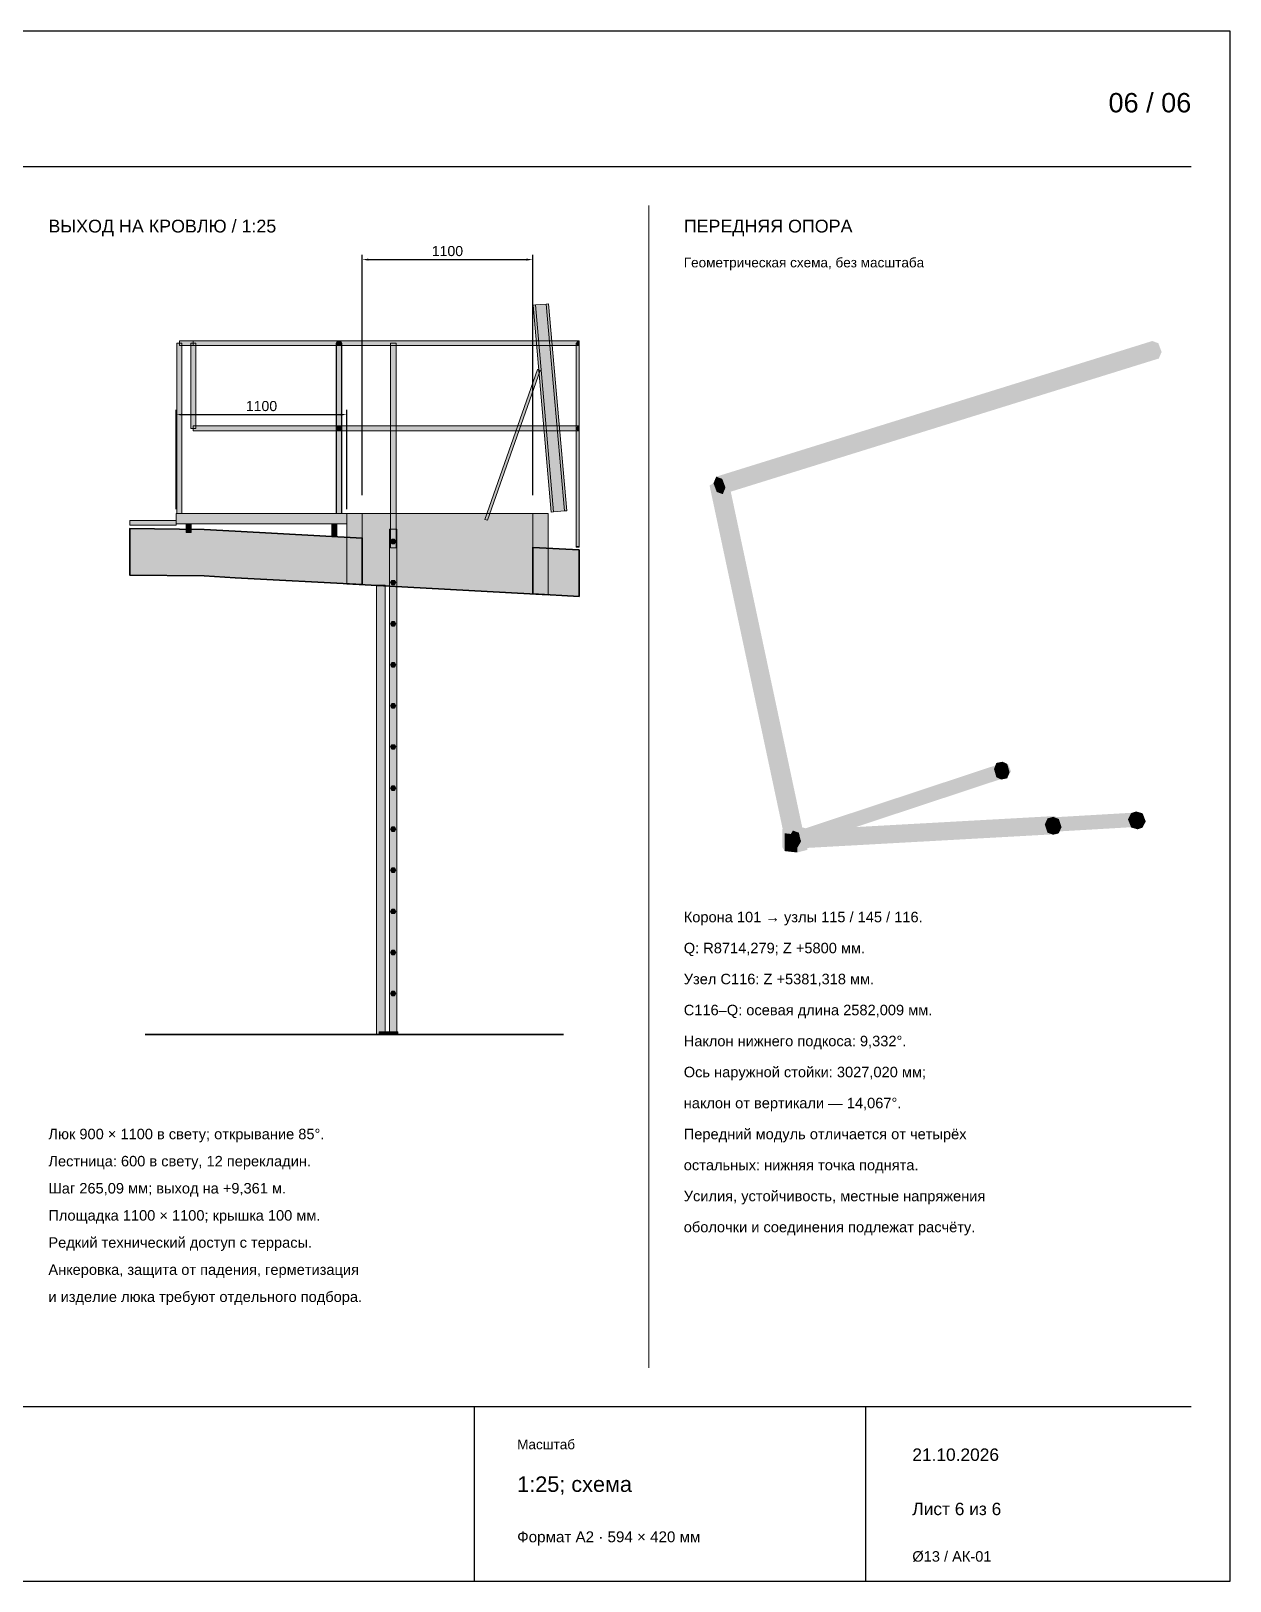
# Paper-space layout '06 Увеличенные компоновки' of a CAD drawing. Header units: millimetres. Extents: x 10 to 584, y 10 to 410.
# Drawn here: x 274.5 to 584, y 10 to 410 of the extents above; entities that cross this region are included whole.
import ezdxf
from ezdxf.enums import TextEntityAlignment as Align

# ---------------------------------------------------------------- set-up
doc = ezdxf.new("R2010")
doc.units = ezdxf.units.MM
for name, color, linetype, lineweight, true_color in [('P_BEYOND', 7, 'Continuous', 9, 0x9ea9a3), ('P_CUT', 7, 'Continuous', 35, 0x203e3b), ('P_DIM', 7, 'Continuous', 13, 0x203e3b), ('P_FILL', 7, 'Continuous', 0, 0xe8e9e2), ('P_FRAME', 7, 'Continuous', 25, 0x203e3b), ('P_OUTLINE', 7, 'Continuous', 18, 0x203e3b), ('P_TEXT', 7, 'Continuous', 18, 0x203e3b)]:
    doc.layers.add(name, color=color, linetype=linetype, lineweight=lineweight, true_color=true_color)
doc.styles.add('DOME', font='Arial.ttf')
doc.dimstyles.new('DOME_DIM', dxfattribs={"dimtxt": 2.6, "dimasz": 1.6, "dimexe": 1.2, "dimexo": 1.2, "dimgap": 0.9, "dimtad": 1, "dimdec": 0, "dimtxsty": 'DOME', "dimcen": 2.5, "dimazin": 3, "dimtfac": 1, "dimtmove": 0, "dimatfit": 3, "dimarcsym": 0})

psp = doc.layouts.new('06 Увеличенные компоновки')

# ---------------------------------------------------------------- hatches: boundary and pattern name
at = {"layer": 'P_FILL', "true_color": 0xb8ad92}
for points in [[(404.726, 339.293), (409.398, 285.896), (408.8, 285.844), (404.128, 339.24)], [(407.516, 339.537), (412.187, 286.141), (409.398, 285.896), (404.726, 339.293)], [(408.113, 339.589), (412.785, 286.193), (412.187, 286.141), (407.516, 339.537)], [(312.142, 329.444), (312.218, 329.444), (312.725, 329.444), (312.875, 329.444), (313.382, 329.444), (313.458, 329.444), (313.458, 285.444), (313.382, 285.444), (312.875, 285.444), (312.725, 285.444), (312.218, 285.444), (312.142, 285.444)], [(312.142, 329.444), (312.218, 329.444), (312.725, 329.444), (312.875, 329.444), (313.382, 329.444), (313.458, 329.444), (313.458, 285.444), (313.382, 285.444), (312.875, 285.444), (312.725, 285.444), (312.218, 285.444), (312.142, 285.444)], [(312.8, 328.821), (312.8, 329.444), (312.8, 330.068), (354, 330.068), (354, 329.444), (354, 328.821)], [(312.8, 328.821), (312.8, 329.444), (312.8, 330.068), (354, 330.068), (354, 329.444), (354, 328.821)], [(315.742, 329.444), (315.818, 329.444), (316.325, 329.444), (316.475, 329.444), (316.982, 329.444), (317.058, 329.444), (317.058, 307.444), (316.982, 307.444), (316.475, 307.444), (316.325, 307.444), (315.818, 307.444), (315.742, 307.444)], [(316.4, 328.821), (316.4, 329.444), (316.4, 330.068), (354, 330.068), (354, 329.444), (354, 328.821)], [(353.269, 329.444), (353.353, 329.444), (353.916, 329.444), (354.084, 329.444), (354.647, 329.444), (354.731, 329.444), (354.731, 285.444), (354.647, 285.444), (354.084, 285.444), (353.916, 285.444), (353.353, 285.444), (353.269, 285.444)], [(353.269, 329.444), (353.353, 329.444), (353.916, 329.444), (354.084, 329.444), (354.647, 329.444), (354.731, 329.444), (354.731, 285.444), (354.647, 285.444), (354.084, 285.444), (353.916, 285.444), (353.353, 285.444), (353.269, 285.444)], [(353.64, 328.821), (353.28, 329.444), (353.64, 330.068), (354.36, 330.068), (354.72, 329.444), (354.36, 328.821)], [(353.64, 328.821), (353.28, 329.444), (353.64, 330.068), (354.36, 330.068), (354.72, 329.444), (354.36, 328.821)], [(353.342, 329.444), (353.418, 329.444), (353.925, 329.444), (354.075, 329.444), (354.582, 329.444), (354.658, 329.444), (354.658, 285.444), (354.582, 285.444), (354.075, 285.444), (353.925, 285.444), (353.418, 285.444), (353.342, 285.444)], [(353.342, 329.444), (353.418, 329.444), (353.925, 329.444), (354.075, 329.444), (354.582, 329.444), (354.658, 329.444), (354.658, 285.444), (354.582, 285.444), (354.075, 285.444), (353.925, 285.444), (353.418, 285.444), (353.342, 285.444)], [(354, 328.821), (354, 329.444), (354, 330.068), (416, 330.068), (416, 329.444), (416, 328.821)], [(354, 328.821), (354, 329.444), (354, 330.068), (416, 330.068), (416, 329.444), (416, 328.821)], [(367.269, 329.444), (367.353, 329.444), (367.916, 329.444), (368.084, 329.444), (368.647, 329.444), (368.731, 329.444), (368.731, 276.644), (368.647, 276.644), (368.084, 276.644), (367.916, 276.644), (367.353, 276.644), (367.269, 276.644)], [(367.269, 329.444), (367.353, 329.444), (367.916, 329.444), (368.084, 329.444), (368.647, 329.444), (368.731, 329.444), (368.731, 276.644), (368.647, 276.644), (368.084, 276.644), (367.916, 276.644), (367.353, 276.644), (367.269, 276.644)], [(415.269, 329.444), (415.353, 329.444), (415.916, 329.444), (416, 329.444), (416, 276.991), (415.916, 276.991), (415.353, 276.991), (415.269, 276.991)], [(415.269, 329.444), (415.353, 329.444), (415.916, 329.444), (416, 329.444), (416, 276.79), (415.916, 276.79), (415.353, 276.79), (415.269, 276.79)], [(415.64, 328.821), (415.28, 329.444), (415.64, 330.068), (416, 330.068), (416, 328.821)], [(391.72, 283.943), (391.694, 283.952), (405.286, 322.612), (405.312, 322.603), (405.566, 322.514), (405.619, 322.495), (405.873, 322.406), (405.899, 322.396), (392.306, 283.736), (392.026, 283.835), (391.974, 283.854)], [(391.72, 283.943), (391.694, 283.952), (405.286, 322.612), (405.312, 322.603), (405.566, 322.514), (405.619, 322.495), (405.873, 322.406), (405.899, 322.396), (392.306, 283.736), (392.026, 283.835), (391.974, 283.854)], [(316.4, 306.821), (316.4, 307.444), (316.4, 308.068), (354, 308.068), (354, 307.444), (354, 306.821)], [(353.64, 306.821), (353.28, 307.444), (353.64, 308.068), (354.36, 308.068), (354.72, 307.444), (354.36, 306.821)], [(353.64, 306.821), (353.28, 307.444), (353.64, 308.068), (354.36, 308.068), (354.72, 307.444), (354.36, 306.821)], [(354, 306.821), (354, 307.444), (354, 308.068), (416, 308.068), (416, 307.444), (416, 306.821)], [(354, 306.821), (354, 307.444), (354, 308.068), (416, 308.068), (416, 307.444), (416, 306.821)], [(415.64, 306.821), (415.28, 307.444), (415.64, 308.068), (416, 308.068), (416, 306.821)], [(356, 282.844), (312, 282.844), (312, 285.444), (356, 285.444)], [(356, 285.444), (408, 285.444), (408, 264.614), (408, 264.598), (356, 267.428), (356, 267.444)], [(356, 285.444), (408, 285.444), (408, 264.454), (408, 264.438), (356, 267.268), (356, 267.284)], [(356, 285.444), (360, 285.444), (360, 267.21), (360, 267.066), (356, 267.284), (356, 267.428)], [(404, 285.444), (408, 285.444), (408, 264.598), (408, 264.454), (404, 264.671), (404, 264.816)], [(312, 282.493), (300, 282.493), (300, 283.693), (312, 283.693)], [(314.542, 282.844), (314.618, 282.844), (315.125, 282.844), (315.275, 282.844), (315.782, 282.844), (315.858, 282.844), (315.858, 280.615), (315.782, 280.615), (315.275, 280.615), (315.125, 280.615), (314.618, 280.615), (314.542, 280.615)], [(314.542, 282.844), (314.618, 282.844), (315.125, 282.844), (315.275, 282.844), (315.782, 282.844), (315.858, 282.844), (315.858, 281.701), (315.782, 281.701), (315.275, 281.701), (315.125, 281.701), (314.618, 281.701), (314.542, 281.701)], [(352.142, 282.844), (352.218, 282.844), (352.725, 282.844), (352.875, 282.844), (353.382, 282.844), (353.458, 282.844), (353.458, 279.806), (353.382, 279.806), (352.875, 279.806), (352.725, 279.806), (352.218, 279.806), (352.142, 279.806)], [(352.142, 282.844), (352.218, 282.844), (352.725, 282.844), (352.875, 282.844), (353.382, 282.844), (353.458, 282.844), (353.458, 279.654), (353.382, 279.654), (352.875, 279.654), (352.725, 279.654), (352.218, 279.654), (352.142, 279.654)], [(367.086, 281.444), (367.191, 281.444), (367.896, 281.444), (368.104, 281.444), (368.809, 281.444), (368.914, 281.444), (368.914, 151), (368.809, 151), (368.104, 151), (367.896, 151), (367.191, 151), (367.086, 151)], [(367.086, 281.444), (367.191, 281.444), (367.896, 281.444), (368.104, 281.444), (368.809, 281.444), (368.914, 281.444), (368.914, 151), (368.809, 151), (368.104, 151), (367.896, 151), (367.191, 151), (367.086, 151)], [(367.66, 277.656), (367.32, 278.244), (367.66, 278.833), (368.34, 278.833), (368.68, 278.244), (368.34, 277.656)], [(367.66, 267.052), (367.32, 267.641), (367.66, 268.23), (368.34, 268.23), (368.68, 267.641), (368.34, 267.052)], [(363.704, 266.96), (363.829, 266.96), (364.674, 266.96), (364.926, 266.96), (365.771, 266.96), (365.896, 266.96), (365.896, 151), (365.771, 151), (364.926, 151), (364.674, 151), (363.829, 151), (363.704, 151)], [(363.704, 266.794), (363.829, 266.794), (364.674, 266.794), (364.926, 266.794), (365.771, 266.794), (365.896, 266.794), (365.896, 151), (365.771, 151), (364.926, 151), (364.674, 151), (363.829, 151), (363.704, 151)], [(367.66, 256.448), (367.32, 257.037), (367.66, 257.626), (368.34, 257.626), (368.68, 257.037), (368.34, 256.448)], [(367.66, 245.844), (367.32, 246.433), (367.66, 247.022), (368.34, 247.022), (368.68, 246.433), (368.34, 245.844)], [(367.66, 235.241), (367.32, 235.83), (367.66, 236.418), (368.34, 236.418), (368.68, 235.83), (368.34, 235.241)], [(367.66, 224.637), (367.32, 225.226), (367.66, 225.815), (368.34, 225.815), (368.68, 225.226), (368.34, 224.637)], [(367.66, 214.033), (367.32, 214.622), (367.66, 215.211), (368.34, 215.211), (368.68, 214.622), (368.34, 214.033)], [(367.66, 203.43), (367.32, 204.018), (367.66, 204.607), (368.34, 204.607), (368.68, 204.018), (368.34, 203.43)], [(367.66, 192.826), (367.32, 193.415), (367.66, 194.004), (368.34, 194.004), (368.68, 193.415), (368.34, 192.826)], [(367.66, 182.222), (367.32, 182.811), (367.66, 183.4), (368.34, 183.4), (368.68, 182.811), (368.34, 182.222)], [(367.66, 171.618), (367.32, 172.207), (367.66, 172.796), (368.34, 172.796), (368.68, 172.207), (368.34, 171.618)], [(367.66, 161.015), (367.32, 161.604), (367.66, 162.192), (368.34, 162.192), (368.68, 161.604), (368.34, 161.015)], [(369.2, 151), (364.4, 151), (364.4, 151.72), (369.2, 151.72)], [(369.2, 151), (364.4, 151), (364.4, 151.72), (369.2, 151.72)]]:
    psp.add_hatch(color=253, dxfattribs=at).paths.add_polyline_path(points)
at = {"layer": 'P_FILL', "true_color": 0x685e53}
psp.add_hatch(color=251, dxfattribs=at).paths.add_polyline_path([(451.378, 294.989), (563.945, 330), (565.499, 329.428), (452.932, 294.417)])
at = {"layer": 'P_FILL', "true_color": 0x595248}
psp.add_hatch(color=251, dxfattribs=at).paths.add_polyline_path([(452.932, 294.417), (565.499, 329.428), (566.342, 327.17), (453.776, 292.159)])
at = {"layer": 'P_FILL', "true_color": 0x575046}
for points in [[(453.776, 292.159), (566.342, 327.17), (565.632, 325.484), (453.066, 290.473)], [(454.786, 292.75), (474.247, 201.369), (472.195, 200.198), (452.733, 291.579)], [(472.541, 202.778), (526.75, 220.715), (527.469, 218.96), (473.26, 201.023)], [(472.402, 199.595), (473.26, 201.023), (526.612, 217.532)], [(473.26, 201.023), (527.469, 218.96), (526.612, 217.532)], [(472.452, 200.813), (561.37, 205.969), (560.872, 204.661), (471.954, 199.506)], [(473.237, 200.778), (540.632, 204.503), (539.595, 202.757), (472.2, 199.032)]]:
    psp.add_hatch(color=251, dxfattribs=at).paths.add_polyline_path(points)
at = {"layer": 'P_FILL', "true_color": 0x696054}
psp.add_hatch(color=251, dxfattribs=at).paths.add_polyline_path([(450.169, 291.56), (449.658, 292.712), (451.711, 293.883), (454.275, 293.902), (454.786, 292.75), (452.733, 291.579)])
at = {"layer": 'P_FILL', "true_color": 0x5f574c}
psp.add_hatch(color=251, dxfattribs=at).paths.add_polyline_path([(469.63, 200.179), (469.119, 201.331), (449.658, 292.712), (450.169, 291.56)])
at = {"layer": 'P_FILL', "true_color": 0x60584d}
psp.add_hatch(color=251, dxfattribs=at).paths.add_polyline_path([(450.668, 293.303), (451.378, 294.989), (452.932, 294.417), (453.776, 292.159), (453.066, 290.473), (451.512, 291.045)])
at = {"layer": 'P_FILL', "true_color": 0x585147}
for points in [[(452.733, 291.579), (472.195, 200.198), (469.63, 200.179), (450.169, 291.56)], [(472.72, 203.096), (540.115, 206.821), (540.632, 204.503), (473.237, 200.778)]]:
    psp.add_hatch(color=251, dxfattribs=at).paths.add_polyline_path(points)
at = {"layer": 'P_FILL', "true_color": 0xe4d7b8}
for points in [[(319.188, 281.359), (327.206, 280.923), (360, 279.138), (360, 278.738), (360, 278.338), (360, 273.538), (360, 268.738), (360, 267.938), (360, 267.138), (327.206, 268.923), (319.188, 269.359), (300, 269.609), (300, 281.609)], [(404, 275.944), (404, 276.344), (404, 276.744), (416, 276.091), (416, 264.091), (404, 264.744), (404, 265.544), (404, 266.344), (404, 271.144)]]:
    psp.add_hatch(color=254, dxfattribs=at).paths.add_polyline_path(points)
at = {"layer": 'P_FILL', "true_color": 0x675e52}
psp.add_hatch(color=251, dxfattribs=at).paths.add_polyline_path([(470.964, 203.105), (525.174, 221.042), (526.75, 220.715), (472.541, 202.778)])
at = {"layer": 'P_FILL', "true_color": 0x796b58}
psp.add_hatch(color=47, dxfattribs=at).paths.add_polyline_path([(523.084, 219.556), (523.688, 221.112), (524.897, 220.528), (525.501, 218.387), (524.897, 216.83), (523.688, 217.415)])
at = {"layer": 'P_FILL', "true_color": 0x81715d}
for points in [[(525.288, 221.428), (526.497, 220.844), (524.897, 220.528), (523.688, 221.112)], [(559.775, 208.588), (561.428, 208.119), (560.142, 207.687), (558.49, 208.156)], [(474.928, 203.284), (472.283, 202.598), (469.038, 202.963), (468.438, 204.013), (471.083, 204.7), (474.328, 204.335)], [(536.902, 206.812), (538.356, 207.19), (539.799, 206.658), (538.344, 206.281)]]:
    psp.add_hatch(color=35, dxfattribs=at).paths.add_polyline_path(points)
at = {"layer": 'P_FILL', "true_color": 0x706352}
psp.add_hatch(color=251, dxfattribs=at).paths.add_polyline_path([(524.897, 220.528), (526.497, 220.844), (527.102, 218.703), (525.501, 218.387)])
at = {"layer": 'P_FILL', "true_color": 0x6b5f4f}
for points in [[(525.501, 218.387), (527.102, 218.703), (526.497, 217.146), (524.897, 216.83)], [(539.066, 204.167), (540.52, 204.544), (539.799, 202.961), (538.344, 202.584)], [(560.969, 205.604), (562.254, 206.036), (561.428, 204.422), (560.142, 203.99)], [(474.928, 198.686), (472.283, 198), (472.283, 202.598), (474.928, 203.284)]]:
    psp.add_hatch(color=251, dxfattribs=at).paths.add_polyline_path(points)
at = {"layer": 'P_FILL', "true_color": 0x665d52}
psp.add_hatch(color=251, dxfattribs=at).paths.add_polyline_path([(471.412, 203.193), (560.33, 208.349), (561.099, 207.812), (472.181, 202.657)])
at = {"layer": 'P_FILL', "true_color": 0x776957}
psp.add_hatch(color=47, dxfattribs=at).paths.add_polyline_path([(557.663, 206.542), (558.49, 208.156), (560.142, 207.687), (560.969, 205.604), (560.142, 203.99), (558.49, 204.459)])
at = {"layer": 'P_FILL', "true_color": 0x6d6050}
psp.add_hatch(color=251, dxfattribs=at).paths.add_polyline_path([(560.142, 207.687), (561.428, 208.119), (562.254, 206.036), (560.969, 205.604)])
at = {"layer": 'P_FILL', "true_color": 0x7b6c59}
psp.add_hatch(color=47, dxfattribs=at).paths.add_polyline_path([(469.038, 198.365), (468.438, 199.416), (468.438, 204.013), (469.038, 202.963)])
at = {"layer": 'P_FILL', "true_color": 0x655c51}
psp.add_hatch(color=251, dxfattribs=at).paths.add_polyline_path([(471.166, 203.668), (538.561, 207.393), (540.115, 206.821), (472.72, 203.096)])
at = {"layer": 'P_FILL', "true_color": 0x5b544a}
psp.add_hatch(color=251, dxfattribs=at).paths.add_polyline_path([(472.181, 202.657), (561.099, 207.812), (561.37, 205.969), (472.452, 200.813)])
at = {"layer": 'P_FILL', "true_color": 0x786a57}
psp.add_hatch(color=47, dxfattribs=at).paths.add_polyline_path([(536.18, 205.229), (536.902, 206.812), (538.344, 206.281), (539.066, 204.167), (538.344, 202.584), (536.902, 203.115)])
at = {"layer": 'P_FILL', "true_color": 0x6e6151}
psp.add_hatch(color=251, dxfattribs=at).paths.add_polyline_path([(538.344, 206.281), (539.799, 206.658), (540.52, 204.544), (539.066, 204.167)])
at = {"layer": 'P_FILL', "true_color": 0x726553}
psp.add_hatch(color=37, dxfattribs=at).paths.add_polyline_path([(472.283, 198), (469.038, 198.365), (469.038, 202.963), (472.283, 202.598)])
at = {"layer": 'P_FILL', "true_color": 0x60574d}
psp.add_hatch(color=251, dxfattribs=at).paths.add_polyline_path([(470.106, 201.677), (470.964, 203.105), (472.541, 202.778), (473.26, 201.023), (472.402, 199.595), (470.826, 199.922)])
at = {"layer": 'P_FILL', "true_color": 0x635b4f}
for points in [[(470.129, 201.922), (471.166, 203.668), (472.72, 203.096), (473.237, 200.778), (472.2, 199.032), (470.646, 199.604)], [(470.914, 201.886), (471.412, 203.193), (472.181, 202.657), (472.452, 200.813), (471.954, 199.506), (471.185, 200.043)]]:
    psp.add_hatch(color=251, dxfattribs=at).paths.add_polyline_path(points)

# ---------------------------------------------------------------- linework, layer by layer
at = {"layer": 'P_BEYOND'}
psp.add_line((434, 65), (434, 365), dxfattribs=at)
at = {"layer": 'P_CUT'}
psp.add_line((304, 151), (412, 151), dxfattribs=at)
for points in [[(319.188, 281.359), (327.206, 280.923), (360, 279.138), (360, 278.738), (360, 278.338), (360, 273.538), (360, 268.738), (360, 267.938), (360, 267.138), (327.206, 268.923), (319.188, 269.359), (300, 269.609), (300, 281.609), (319.188, 281.359)], [(404, 275.944), (404, 276.344), (404, 276.744), (416, 276.091), (416, 264.091), (404, 264.744), (404, 265.544), (404, 266.344), (404, 271.144), (404, 275.944)]]:
    psp.add_lwpolyline(points, dxfattribs=at)
at = {"layer": 'P_FRAME'}
for p, q in [((20, 375), (574, 375)), ((20, 55), (574, 55)), ((389, 10), (389, 55)), ((490, 10), (490, 55))]:
    psp.add_line(p, q, dxfattribs=at)
psp.add_lwpolyline([(584, 10), (584, 410), (10, 410), (10, 10), (584, 10)], dxfattribs=at)
at = {"layer": 'P_OUTLINE'}
for points in [[(404.726, 339.293), (409.398, 285.896), (408.8, 285.844), (404.128, 339.24), (404.726, 339.293)], [(407.516, 339.537), (412.187, 286.141), (409.398, 285.896), (404.726, 339.293), (407.516, 339.537)], [(408.113, 339.589), (412.785, 286.193), (412.187, 286.141), (407.516, 339.537), (408.113, 339.589)], [(312.142, 329.444), (312.218, 329.444), (312.725, 329.444), (312.875, 329.444), (313.382, 329.444), (313.458, 329.444), (313.458, 285.444), (313.382, 285.444), (312.875, 285.444), (312.725, 285.444), (312.218, 285.444), (312.142, 285.444), (312.142, 329.444)], [(312.142, 329.444), (312.218, 329.444), (312.725, 329.444), (312.875, 329.444), (313.382, 329.444), (313.458, 329.444), (313.458, 285.444), (313.382, 285.444), (312.875, 285.444), (312.725, 285.444), (312.218, 285.444), (312.142, 285.444), (312.142, 329.444)], [(312.8, 328.821), (312.8, 329.444), (312.8, 330.068), (354, 330.068), (354, 329.444), (354, 328.821), (312.8, 328.821)], [(312.8, 328.821), (312.8, 329.444), (312.8, 330.068), (354, 330.068), (354, 329.444), (354, 328.821), (312.8, 328.821)], [(315.742, 329.444), (315.818, 329.444), (316.325, 329.444), (316.475, 329.444), (316.982, 329.444), (317.058, 329.444), (317.058, 307.444), (316.982, 307.444), (316.475, 307.444), (316.325, 307.444), (315.818, 307.444), (315.742, 307.444), (315.742, 329.444)], [(316.4, 328.821), (316.4, 329.444), (316.4, 330.068), (354, 330.068), (354, 329.444), (354, 328.821), (316.4, 328.821)], [(353.269, 329.444), (353.353, 329.444), (353.916, 329.444), (354.084, 329.444), (354.647, 329.444), (354.731, 329.444), (354.731, 285.444), (354.647, 285.444), (354.084, 285.444), (353.916, 285.444), (353.353, 285.444), (353.269, 285.444), (353.269, 329.444)], [(353.269, 329.444), (353.353, 329.444), (353.916, 329.444), (354.084, 329.444), (354.647, 329.444), (354.731, 329.444), (354.731, 285.444), (354.647, 285.444), (354.084, 285.444), (353.916, 285.444), (353.353, 285.444), (353.269, 285.444), (353.269, 329.444)], [(353.64, 328.821), (353.28, 329.444), (353.64, 330.068), (354.36, 330.068), (354.72, 329.444), (354.36, 328.821), (353.64, 328.821)], [(353.64, 328.821), (353.28, 329.444), (353.64, 330.068), (354.36, 330.068), (354.72, 329.444), (354.36, 328.821), (353.64, 328.821)], [(353.342, 329.444), (353.418, 329.444), (353.925, 329.444), (354.075, 329.444), (354.582, 329.444), (354.658, 329.444), (354.658, 285.444), (354.582, 285.444), (354.075, 285.444), (353.925, 285.444), (353.418, 285.444), (353.342, 285.444), (353.342, 329.444)], [(353.342, 329.444), (353.418, 329.444), (353.925, 329.444), (354.075, 329.444), (354.582, 329.444), (354.658, 329.444), (354.658, 285.444), (354.582, 285.444), (354.075, 285.444), (353.925, 285.444), (353.418, 285.444), (353.342, 285.444), (353.342, 329.444)], [(354, 328.821), (354, 329.444), (354, 330.068), (416, 330.068), (416, 329.444), (416, 328.821), (354, 328.821)], [(354, 328.821), (354, 329.444), (354, 330.068), (416, 330.068), (416, 329.444), (416, 328.821), (354, 328.821)], [(367.269, 329.444), (367.353, 329.444), (367.916, 329.444), (368.084, 329.444), (368.647, 329.444), (368.731, 329.444), (368.731, 276.644), (368.647, 276.644), (368.084, 276.644), (367.916, 276.644), (367.353, 276.644), (367.269, 276.644), (367.269, 329.444)], [(367.269, 329.444), (367.353, 329.444), (367.916, 329.444), (368.084, 329.444), (368.647, 329.444), (368.731, 329.444), (368.731, 276.644), (368.647, 276.644), (368.084, 276.644), (367.916, 276.644), (367.353, 276.644), (367.269, 276.644), (367.269, 329.444)], [(415.269, 329.444), (415.353, 329.444), (415.916, 329.444), (416, 329.444), (416, 276.991), (415.916, 276.991), (415.353, 276.991), (415.269, 276.991), (415.269, 329.444)], [(415.269, 329.444), (415.353, 329.444), (415.916, 329.444), (416, 329.444), (416, 276.79), (415.916, 276.79), (415.353, 276.79), (415.269, 276.79), (415.269, 329.444)], [(415.64, 328.821), (415.28, 329.444), (415.64, 330.068), (416, 330.068), (416, 328.821), (415.64, 328.821)], [(391.72, 283.943), (391.694, 283.952), (405.286, 322.612), (405.312, 322.603), (405.566, 322.514), (405.619, 322.495), (405.873, 322.406), (405.899, 322.396), (392.306, 283.736), (392.026, 283.835), (391.974, 283.854), (391.72, 283.943)], [(391.72, 283.943), (391.694, 283.952), (405.286, 322.612), (405.312, 322.603), (405.566, 322.514), (405.619, 322.495), (405.873, 322.406), (405.899, 322.396), (392.306, 283.736), (392.026, 283.835), (391.974, 283.854), (391.72, 283.943)], [(316.4, 306.821), (316.4, 307.444), (316.4, 308.068), (354, 308.068), (354, 307.444), (354, 306.821), (316.4, 306.821)], [(353.64, 306.821), (353.28, 307.444), (353.64, 308.068), (354.36, 308.068), (354.72, 307.444), (354.36, 306.821), (353.64, 306.821)], [(353.64, 306.821), (353.28, 307.444), (353.64, 308.068), (354.36, 308.068), (354.72, 307.444), (354.36, 306.821), (353.64, 306.821)], [(354, 306.821), (354, 307.444), (354, 308.068), (416, 308.068), (416, 307.444), (416, 306.821), (354, 306.821)], [(354, 306.821), (354, 307.444), (354, 308.068), (416, 308.068), (416, 307.444), (416, 306.821), (354, 306.821)], [(415.64, 306.821), (415.28, 307.444), (415.64, 308.068), (416, 308.068), (416, 306.821), (415.64, 306.821)], [(356, 282.844), (312, 282.844), (312, 285.444), (356, 285.444), (356, 282.844)], [(356, 285.444), (408, 285.444), (408, 264.614), (408, 264.598), (356, 267.428), (356, 267.444), (356, 285.444)], [(356, 285.444), (408, 285.444), (408, 264.454), (408, 264.438), (356, 267.268), (356, 267.284), (356, 285.444)], [(356, 285.444), (360, 285.444), (360, 267.21), (360, 267.066), (356, 267.284), (356, 267.428), (356, 285.444)], [(404, 285.444), (408, 285.444), (408, 264.598), (408, 264.454), (404, 264.671), (404, 264.816), (404, 285.444)], [(312, 282.493), (300, 282.493), (300, 283.693), (312, 283.693), (312, 282.493)], [(314.542, 282.844), (314.618, 282.844), (315.125, 282.844), (315.275, 282.844), (315.782, 282.844), (315.858, 282.844), (315.858, 280.615), (315.782, 280.615), (315.275, 280.615), (315.125, 280.615), (314.618, 280.615), (314.542, 280.615), (314.542, 282.844)], [(314.542, 282.844), (314.618, 282.844), (315.125, 282.844), (315.275, 282.844), (315.782, 282.844), (315.858, 282.844), (315.858, 281.701), (315.782, 281.701), (315.275, 281.701), (315.125, 281.701), (314.618, 281.701), (314.542, 281.701), (314.542, 282.844)], [(352.142, 282.844), (352.218, 282.844), (352.725, 282.844), (352.875, 282.844), (353.382, 282.844), (353.458, 282.844), (353.458, 279.806), (353.382, 279.806), (352.875, 279.806), (352.725, 279.806), (352.218, 279.806), (352.142, 279.806), (352.142, 282.844)], [(352.142, 282.844), (352.218, 282.844), (352.725, 282.844), (352.875, 282.844), (353.382, 282.844), (353.458, 282.844), (353.458, 279.654), (353.382, 279.654), (352.875, 279.654), (352.725, 279.654), (352.218, 279.654), (352.142, 279.654), (352.142, 282.844)], [(367.086, 281.444), (367.191, 281.444), (367.896, 281.444), (368.104, 281.444), (368.809, 281.444), (368.914, 281.444), (368.914, 151), (368.809, 151), (368.104, 151), (367.896, 151), (367.191, 151), (367.086, 151), (367.086, 281.444)], [(367.086, 281.444), (367.191, 281.444), (367.896, 281.444), (368.104, 281.444), (368.809, 281.444), (368.914, 281.444), (368.914, 151), (368.809, 151), (368.104, 151), (367.896, 151), (367.191, 151), (367.086, 151), (367.086, 281.444)], [(367.66, 277.656), (367.32, 278.244), (367.66, 278.833), (368.34, 278.833), (368.68, 278.244), (368.34, 277.656), (367.66, 277.656)], [(367.66, 267.052), (367.32, 267.641), (367.66, 268.23), (368.34, 268.23), (368.68, 267.641), (368.34, 267.052), (367.66, 267.052)], [(363.704, 266.96), (363.829, 266.96), (364.674, 266.96), (364.926, 266.96), (365.771, 266.96), (365.896, 266.96), (365.896, 151), (365.771, 151), (364.926, 151), (364.674, 151), (363.829, 151), (363.704, 151), (363.704, 266.96)], [(363.704, 266.794), (363.829, 266.794), (364.674, 266.794), (364.926, 266.794), (365.771, 266.794), (365.896, 266.794), (365.896, 151), (365.771, 151), (364.926, 151), (364.674, 151), (363.829, 151), (363.704, 151), (363.704, 266.794)], [(367.66, 256.448), (367.32, 257.037), (367.66, 257.626), (368.34, 257.626), (368.68, 257.037), (368.34, 256.448), (367.66, 256.448)], [(367.66, 245.844), (367.32, 246.433), (367.66, 247.022), (368.34, 247.022), (368.68, 246.433), (368.34, 245.844), (367.66, 245.844)], [(367.66, 235.241), (367.32, 235.83), (367.66, 236.418), (368.34, 236.418), (368.68, 235.83), (368.34, 235.241), (367.66, 235.241)], [(367.66, 224.637), (367.32, 225.226), (367.66, 225.815), (368.34, 225.815), (368.68, 225.226), (368.34, 224.637), (367.66, 224.637)], [(367.66, 214.033), (367.32, 214.622), (367.66, 215.211), (368.34, 215.211), (368.68, 214.622), (368.34, 214.033), (367.66, 214.033)], [(367.66, 203.43), (367.32, 204.018), (367.66, 204.607), (368.34, 204.607), (368.68, 204.018), (368.34, 203.43), (367.66, 203.43)], [(367.66, 192.826), (367.32, 193.415), (367.66, 194.004), (368.34, 194.004), (368.68, 193.415), (368.34, 192.826), (367.66, 192.826)], [(367.66, 182.222), (367.32, 182.811), (367.66, 183.4), (368.34, 183.4), (368.68, 182.811), (368.34, 182.222), (367.66, 182.222)], [(367.66, 171.618), (367.32, 172.207), (367.66, 172.796), (368.34, 172.796), (368.68, 172.207), (368.34, 171.618), (367.66, 171.618)], [(367.66, 161.015), (367.32, 161.604), (367.66, 162.192), (368.34, 162.192), (368.68, 161.604), (368.34, 161.015), (367.66, 161.015)], [(369.2, 151), (364.4, 151), (364.4, 151.72), (369.2, 151.72), (369.2, 151)], [(369.2, 151), (364.4, 151), (364.4, 151.72), (369.2, 151.72), (369.2, 151)]]:
    psp.add_lwpolyline(points, dxfattribs=at)

# ---------------------------------------------------------------- texts
at = {"layer": 'P_TEXT', "style": 'DOME'}
psp.add_text('06 / 06', height=5, dxfattribs=at).set_placement((574, 389), align=Align.RIGHT)
at = {"layer": 'P_TEXT', "color": 35, "true_color": 0xa77b3c, "style": 'DOME'}
for s, p in [('ВЫХОД НА КРОВЛЮ / 1:25', (279, 358)), ('ПЕРЕДНЯЯ ОПОРА', (443, 358))]:
    psp.add_text(s, height=3.3, dxfattribs=at).set_placement(p)
at = {"layer": 'P_TEXT', "color": 8, "true_color": 0x71817c, "style": 'DOME'}
for s, height, p in [('Геометрическая схема, без масштаба', 2.5, (443, 349)), ('Масштаб', 2.5, (400, 44)), ('Ø13 / АК-01', 2.7, (502, 15))]:
    psp.add_text(s, height=height, dxfattribs=at).set_placement(p)
at = {"layer": 'P_TEXT', "style": 'DOME'}
for s, height, p in [('Корона 101 → узлы 115 / 145 / 116.', 2.7, (443, 180)), ('Q: R8714,279; Z +5800 мм.', 2.7, (443, 172)), ('Узел C116: Z +5381,318 мм.', 2.7, (443, 164)), ('C116–Q: осевая длина 2582,009 мм.', 2.7, (443, 156)), ('Наклон нижнего подкоса: 9,332°.', 2.7, (443, 148)), ('Ось наружной стойки: 3027,020 мм;', 2.7, (443, 140)), ('наклон от вертикали — 14,067°.', 2.7, (443, 132)), ('Люк 900 × 1100 в свету; открывание 85°.', 2.7, (279, 124)), ('Передний модуль отличается от четырёх', 2.7, (443, 124)), ('Лестница: 600 в свету, 12 перекладин.', 2.7, (279, 117)), ('остальных: нижняя точка поднята.', 2.7, (443, 116)), ('Шаг 265,09 мм; выход на +9,361 м.', 2.7, (279, 110)), ('Усилия, устойчивость, местные напряжения', 2.7, (443, 108)), ('Площадка 1100 × 1100; крышка 100 мм.', 2.7, (279, 103)), ('оболочки и соединения подлежат расчёту.', 2.7, (443, 100)), ('Редкий технический доступ с террасы.', 2.7, (279, 96)), ('Анкеровка, защита от падения, герметизация', 2.7, (279, 89)), ('и изделие люка требуют отдельного подбора.', 2.7, (279, 82)), ('21.10.2026', 3.2, (502, 41)), ('1:25; схема', 4, (400, 33)), ('Лист 6 из 6', 3.2, (502, 27)), ('Формат A2 · 594 × 420 мм', 2.8, (400, 20))]:
    psp.add_text(s, height=height, dxfattribs=at).set_placement(p)

# ---------------------------------------------------------------- dimensions: what is measured, and where the dimension line sits
at = {"layer": 'P_DIM'}
for base, p1, p2 in [((360, 351), (360, 289), (404, 289)), ((312, 311), (312, 285.444), (356, 285.444))]:
    psp.add_linear_dim(base=base, p1=p1, p2=p2, dimstyle='DOME_DIM', override={"dimlfac": 25}, dxfattribs=at).render()

doc.saveas('drawing.dxf')
